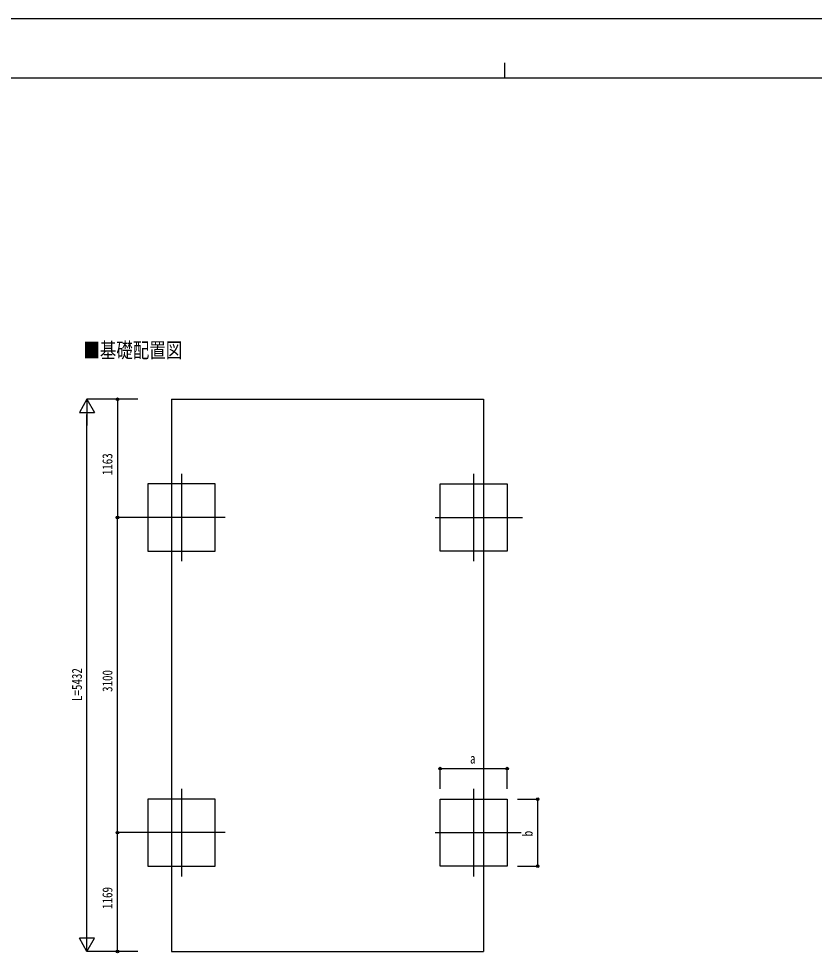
# Model space of a CAD drawing. Units: millimetres, scale not verified. Extents: x -12615 to 12615, y -8910 to 8910.
# Drawn here: x -4792 to 3032, y -321 to 8910 of the extents above; entities that cross this region are included whole.
import ezdxf
from ezdxf.enums import TextEntityAlignment as Align

# ---------------------------------------------------------------- set-up
doc = ezdxf.new("R2010")
doc.units = ezdxf.units.MM
doc.header["$LTSCALE"] = 40
for name, color, linetype in [('0-2_USER1', 3, 'Continuous'), ('0-3_YKK_12', 2, 'Continuous'), ('0-5_YKK_A1', 4, 'Continuous'), ('0-6_YKK_D', 6, 'Continuous'), ('0-7_YKK_ZWAK', 7, 'Continuous')]:
    doc.layers.add(name, color=color, linetype=linetype)
doc.styles.add('ＭＳ ゴシック', font='')
doc.styles.get('ＭＳ ゴシック').set_extended_font_data('MS Gothic')

msp = doc.modelspace()

# ---------------------------------------------------------------- linework, layer by layer
at = {"layer": '0-3_YKK_12'}
for p, q in [((-3190.86, 4433.98), (-3190.86, 3573.98)), ((-317.86, 4433.98), (-317.86, 3573.98)), ((-2760.86, 4003.98), (-3620.86, 4003.98)), ((-697.86, 4003.98), (162.14, 4003.98)), ((-3190.86, 1333.98), (-3190.86, 473.98)), ((-317.86, 1333.98), (-317.86, 473.98)), ((-2760.86, 903.98), (-3620.86, 903.98)), ((-697.86, 903.98), (150.72, 903.98))]:
    msp.add_line(p, q, dxfattribs=at)
at = {"layer": '0-5_YKK_A1'}
for p, q in [((-3289.36, 5167.31), (-3289.36, -265.02)), ((-3289.36, -265.02), (-219.36, -265.02))]:
    msp.add_line(p, q, dxfattribs=at)
msp.add_lwpolyline([(-3289.36, 5167.31), (-219.36, 5167.31), (-219.36, -265.02)], dxfattribs=at)
for points in [[(-2860.86, 3673.98), (-2860.86, 4333.98), (-3520.86, 4333.98), (-3520.86, 3673.98)], [(-647.86, 3673.98), (-647.86, 4333.98), (12.14, 4333.98), (12.14, 3673.98)], [(-2860.86, 573.98), (-2860.86, 1233.98), (-3520.86, 1233.98), (-3520.86, 573.98)], [(-647.86, 573.98), (-647.86, 1233.98), (12.14, 1233.98), (12.14, 573.98)]]:
    msp.add_lwpolyline(points, close=True, dxfattribs=at)
at = {"layer": '0-6_YKK_D'}
for p, q in [((-4120.86, 5167.31), (-4195.86, 5037.41)), ((-3620.86, 5167.31), (-4121.86, 5167.31)), ((-4120.86, 5167.31), (-4045.86, 5037.41)), ((-4120.86, 5167.31), (-4120.86, 4907.5)), ((-3620.86, 5167.31), (-3821.86, 5167.31)), ((-3820.86, 5167.31), (-3820.86, 4003.98)), ((-4195.86, 5037.41), (-4045.86, 5037.41)), ((-4120.86, -115.02), (-4120.86, 5017.31)), ((-3620.86, 4003.98), (-3821.86, 4003.98)), ((-3620.86, 4003.98), (-3821.86, 4003.98)), ((-3820.86, 903.98), (-3820.86, 4003.98)), ((-647.86, 1333.98), (-647.86, 1534.98)), ((-647.86, 1533.98), (12.14, 1533.98)), ((12.14, 1333.98), (12.14, 1534.98)), ((112.14, 1233.98), (313.14, 1233.98)), ((312.14, 573.98), (312.14, 1233.98)), ((-3619.86, 903.98), (-3821.86, 903.98)), ((-3619.86, 903.98), (-3821.86, 903.98)), ((-3820.86, -265.02), (-3820.86, 903.98)), ((112.14, 573.98), (313.14, 573.98)), ((-4120.86, -265.02), (-4120.86, -5.21)), ((-4120.86, -265.02), (-4195.86, -135.12)), ((-4045.86, -135.12), (-4195.86, -135.12)), ((-4120.86, -265.02), (-4045.86, -135.12)), ((-3620.86, -265.02), (-4121.86, -265.02)), ((-3620.86, -265.02), (-3821.86, -265.02))]:
    msp.add_line(p, q, dxfattribs=at)
for centre in [(-3820.86, 5167.31), (-3820.86, 4003.98), (-3820.86, 4003.98), (-647.86, 1533.98), (12.14, 1533.98), (312.14, 1233.98), (-3820.86, 903.98), (-3820.86, 903.98), (312.14, 573.98), (-3820.86, -265.02)]:
    msp.add_circle(centre, 12.75, dxfattribs=at)
at = {"layer": '0-7_YKK_ZWAK'}
for p, q in [((-14.94, 8475), (-14.94, 8325)), ((11685.06, 8325), (-11714.94, 8325))]:
    msp.add_line(p, q, dxfattribs=at)
msp.add_lwpolyline([(-12615, -8910), (12615, -8910), (12615, 8910), (-12615, 8910)], close=True, dxfattribs=at)

# ---------------------------------------------------------------- texts
at = {"layer": '0-2_USER1', "style": 'ＭＳ ゴシック', "width": 0.8}
msp.add_text('■基礎配置図', height=148.5, dxfattribs=at).set_placement((-4155.96, 5530.53), align=Align.BOTTOM_LEFT)
at = {"layer": '0-6_YKK_D', "style": 'ＭＳ ゴシック', "width": 0.8}
for s, p in [('1163', (-3840.86, 4420.04)), ('L=5432', (-4140.86, 2199.14)), ('3100', (-3840.86, 2288.38)), ('b', (292.14, 867.98)), ('1169', (-3840.86, 153.88))]:
    msp.add_text(s, height=98.97, rotation=90, dxfattribs=at).set_placement(p, align=Align.BOTTOM_LEFT)
msp.add_text('a', height=98.97, dxfattribs=at).set_placement((-353.86, 1553.98), align=Align.BOTTOM_LEFT)

doc.saveas('drawing.dxf')
